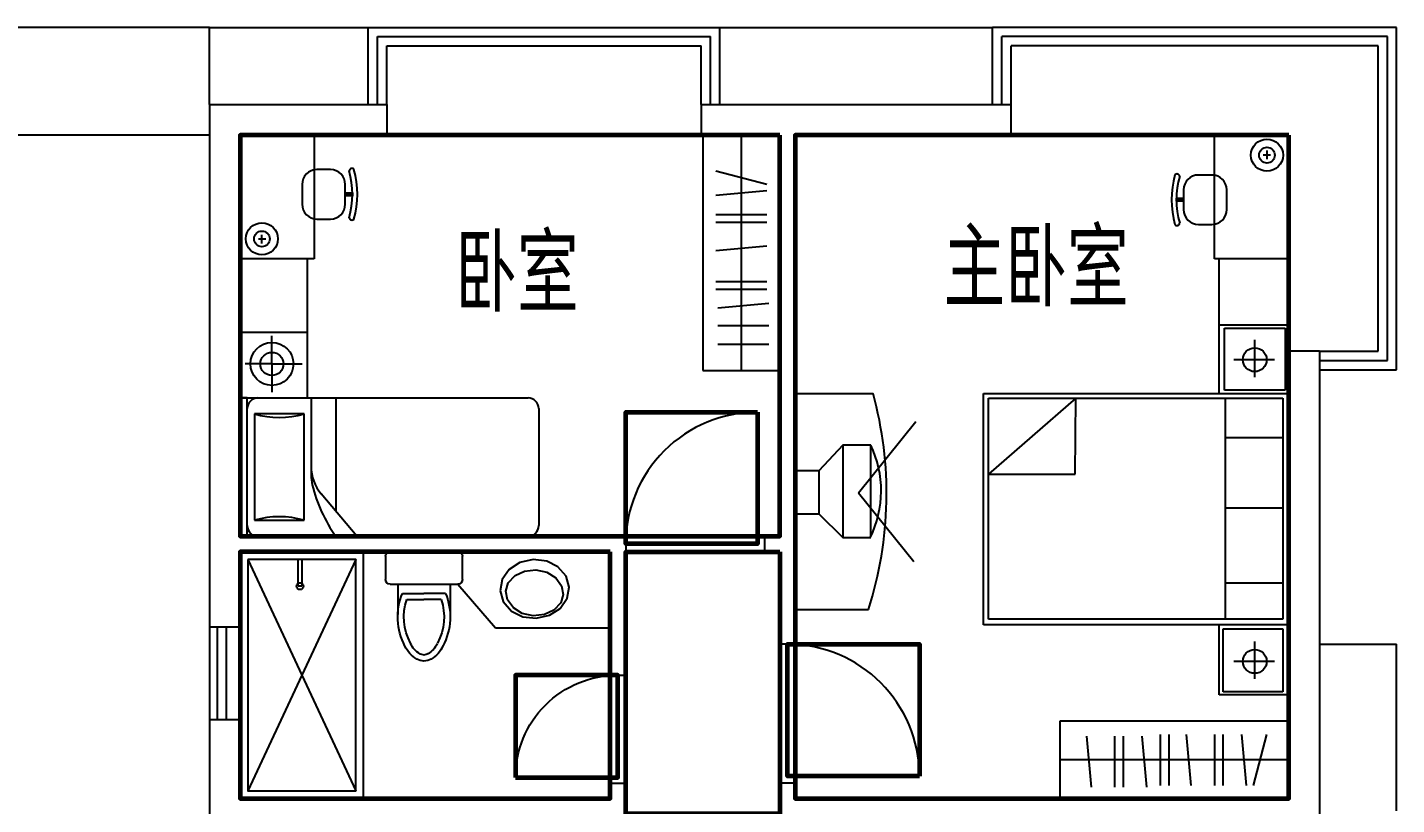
# Model space of a CAD drawing. Extents: x -405402 to -369797, y -543589 to -514104.
# Drawn here: x -385977 to -377097, y -519144 to -514104 of the extents above; entities that cross this region are included whole.
import ezdxf
from ezdxf.enums import TextEntityAlignment as Align

# ---------------------------------------------------------------- set-up
doc = ezdxf.new("R2010")
doc.units = 0
doc.header["$LTSCALE"] = 1000
doc.header["$MEASUREMENT"] = 0
doc.layers.get('0').update_dxf_attribs({"linetype": 'CONTINUOUS'})
for name, color, linetype in [('ARCH', 2, 'CONTINUOUS'), ('CTEXT', 4, 'CONTINUOUS'), ('JJ', 31, 'CONTINUOUS'), ('PWINDOW', 2, 'CONTINUOUS'), ('WALL', 2, 'CONTINUOUS'), ('WIN', 4, 'CONTINUOUS'), ('WINDOW', 3, 'CONTINUOUS'), ('WINDOW_TEXT', 7, 'CONTINUOUS')]:
    doc.layers.add(name, color=color, linetype=linetype)
for name, color, linetype, lineweight in [('GT_卧室', 1, 'CONTINUOUS', 60), ('GT_卫生间', 5, 'CONTINUOUS', 60), ('GT_过道', 30, 'CONTINUOUS', 60), ('GT_门', 245, 'CONTINUOUS', 60)]:
    doc.layers.add(name, color=color, linetype=linetype, lineweight=lineweight)
doc.styles.add('_FSD', font='simplex.shx', dxfattribs={"width": 0.8, "bigfont": 'hztxt0.shx'})
doc.styles.add('DIM_FONT', font='ROMAND.shx', dxfattribs={"width": 0.7})
doc.styles.add('HZ', font='', dxfattribs={"width": 0.8})
doc.styles.add('SIMPLEX', font='SIMPLEX.SHX')
doc.styles.get("Standard").update_dxf_attribs({"font": 'GBENOR', "bigfont": 'GBCBIG'})
doc.styles.get('HZ').set_extended_font_data('FangSong_GB2312')

# ---------------------------------------------------------------- blocks, each defined once
blk = doc.blocks.new('_DBLK')
blk.add_line((-0.45, 0), (-0.45, -0.95))
blk.add_arc((-0.45, 0), 0.95, 270, 0)
at = {"layer": 'WINDOW_TEXT', "style": 'SIMPLEX', "flags": 9}
blk.add_attdef('A', text='', height=1, dxfattribs=at).set_placement((0, 1.5), align=Align.MIDDLE)
blk = doc.blocks.new('RC31')
at = {"layer": 'JJ', "color": 252}
for p, q in [((-2802.2, 1885.8), (-2802.2, 2335.8)), ((-2802.2, 2335.8), (-402.2, 2335.8)), ((-2780.2, 1918.5), (-2780.2, 2312.4)), ((-2780.2, 2312.4), (-2378.9, 2312.4)), ((-2378.9, 2312.4), (-2378.9, 1918.5)), ((-2356.2, 355.8), (-2356.2, 2335.8)), ((-856.2, 2335.8), (-856.2, 355.8)), ((-402.2, 2335.8), (-402.2, 1885.8)), ((-2575.8, 2244.2), (-2575.8, 1979.1)), ((-2325.9, 1926), (-2325.9, 2297.3)), ((-2325.9, 2297.3), (-892.1, 2297.3)), ((-2068.5, 2297.3), (-2068.5, 1926)), ((-1612.1, 2297.3), (-1612.1, 1926)), ((-1126.8, 2297.3), (-1126.8, 1926)), ((-892.1, 2297.3), (-892.1, 1926)), ((-831.5, 2297.3), (-422.7, 2297.3)), ((-831.5, 1910.9), (-831.5, 2297.3)), ((-619.5, 2244.2), (-619.5, 1979.1)), ((-422.7, 2297.3), (-422.7, 1910.9)), ((-2462.2, 2115.4), (-2704.5, 2115.4)), ((-506, 2115.4), (-748.3, 2115.4)), ((-2356.2, 1885.8), (-2802.2, 1885.8)), ((-2378.9, 1918.5), (-2780.2, 1918.5)), ((-2325.9, 388), (-2325.9, 1926)), ((-892.1, 1926), (-2325.9, 1926)), ((-892.1, 1926), (-892.1, 388)), ((-402.2, 1885.8), (-856.2, 1885.8)), ((-422.7, 1910.9), (-831.5, 1910.9)), ((-2325.9, 956.3), (-1833.8, 388)), ((-1833.8, 950.5), (-2325.9, 956.3)), ((-1833.8, 388), (-1833.8, 950.5)), ((-856.2, 355.8), (-2356.2, 355.8)), ((-892.1, 388), (-2325.9, 388))]:
    blk.add_line(p, q, dxfattribs=at)
for centre in [(-2575.8, 2115.4), (-619.5, 2115.4)]:
    blk.add_circle(centre, 77.2, dxfattribs=at)
blk = doc.blocks.new('_C38')
for p, q in [((410.8, -143.2), (782.6, 321.3)), ((307.4, 167.6), (153.7, 0)), ((307.4, 167.6), (307.4, -433)), ((489.1, 167.6), (307.4, 167.6)), ((489.1, -419.1), (489.1, 167.6)), ((0, 0), (0, -279.4)), ((153.7, 0), (0, 0)), ((153.7, 0), (153.7, -279.4)), ((410.8, -143.2), (768.6, -586.7)), ((0, -279.4), (153.7, -279.4)), ((153.7, -279.4), (307.4, -433)), ((307.4, -433), (489.1, -433))]:
    blk.add_line(p, q)
blk.add_arc((-126.4, -129.1), 683.3, 333.5892, 25.73713)
at = {"flags": 9}
for tag in ['XSIZE', 'YSIZE']:
    blk.add_attdef(tag, (0, 0), '', height=0.5, dxfattribs=at)
blk = doc.blocks.new('SZ2')
at = {"layer": 'JJ', "color": 252}
for p, q in [((-486, 907), (-646, 907)), ((-578, 908), (-578, 965)), ((-578, 965), (-553, 965)), ((-553, 908), (-578, 908)), ((-553, 965), (-553, 908)), ((-766, 787), (-766, 677)), ((-366, 677), (-366, 787)), ((-1044, 55), (-1044, 655)), ((-1044, 655), (-44, 655)), ((-646, 557), (-486, 557)), ((-44, 655), (-44, 55)), ((-167, 231), (-238, 231)), ((-205, 203), (-205, 263)), ((-44, 55), (-1044, 55))]:
    blk.add_line(p, q, dxfattribs=at)
for radius in [130, 63.7]:
    blk.add_circle((-205, 231), radius, dxfattribs=at)
for centre, radius, start, end in [((-566, 266), 739, 74.2181, 105.7819), ((-754, 961), 21.8, 129.0685, 262.4952), ((-646, 787), 120, 90, 180), ((-566, 266), 699, 74.2181, 105.7819), ((-486, 787), 120, 0, 90), ((-379, 961), 21.8, 277.5048, 50.9315), ((-646, 677), 120, 180, 270), ((-486, 677), 120, 270, 0)]:
    blk.add_arc(centre, radius, start, end, dxfattribs=at)
blk.add_solid([(-578, 965), (-553, 965), (-578, 908), (-553, 908)], dxfattribs=at)
blk = doc.blocks.new('CM011')
for p, q in [((220, 0), (-220, 0)), ((-250, -180), (-250, -30)), ((250, -30), (250, -180)), ((220, -210), (-220, -210)), ((-169.7, -210), (-169.7, -406.3)), ((169.7, -210.4), (169.7, -406.3)), ((-139.7, -270.4), (0, -270.4)), ((-112, -310.4), (0, -310.4)), ((139.7, -270.4), (0, -270.4)), ((112, -310.4), (0, -310.4))]:
    blk.add_line(p, q)
for centre, radius, start, end in [((-220, -30), 30, 90, 180), ((220, -30), 30, 0, 90), ((-220, -180), 30, 180, 270), ((220, -180), 30, 270, 360), ((230.4, -423.4), 400.5, 157.54636, 208.02391), ((230.4, -423.4), 360.5, 161.73832, 208.02391), ((-230.4, -423.4), 360.5, 331.97609, 18.26168), ((-230.4, -423.4), 400.5, 331.97609, 22.45364), ((50.6, -533.1), 190.6, 204.29333, 239.23712), ((50.6, -533.1), 150.6, 204.29333, 239.23712), ((-50.6, -533.1), 150.6, 300.76288, 335.70667), ((-50.6, -533.1), 190.6, 300.76288, 335.70667), ((11.6, -577.7), 132.8, 243.82812, 264.96948), ((11.6, -577.7), 92.8, 243.82812, 264.96948), ((-11.6, -577.7), 92.8, 275.03052, 296.17188), ((-11.6, -577.7), 132.8, 275.03052, 296.17188)]:
    blk.add_arc(centre, radius, start, end)
blk = doc.blocks.new('WP3')
at = {"layer": 'JJ', "color": 252}
blk.add_blockref('CM011', (220, 0), dxfattribs=at)
blk = doc.blocks.new('_C17')
for p, q in [((0, -897), (0, 0)), ((46, 0), (0, 0)), ((46, -897), (46, 0)), ((115, 0), (1867, 0)), ((460, 0), (460, -499.5)), ((621, 0), (621, -736)), ((1936, -69), (1936, -828)), ((414, -103.5), (92, -103.5)), ((92, -103.5), (92, -793.5)), ((414, -793.5), (414, -103.5)), ((755.8, -896.7), (524.9, -622.5)), ((92, -793.5), (414, -793.5)), ((46, -897), (0, -897)), ((1867, -897), (115, -897))]:
    blk.add_line(p, q)
for centre, radius, start, end in [((115, -69), 69, 90, 180), ((1867, -69), 69, 0, 90), ((253, 448.5), 575, 253.73979, 286.2602), ((736, -444.7), 276, 180, 220.10593), ((736, -499.5), 276, 180, 193.3928), ((1378, -346.6), 936, 193.3928, 216.02023), ((253, -1345.5), 575, 73.7398, 106.2602), ((115, -828), 69, 180, 270), ((1867, -828), 69, 270, 0)]:
    blk.add_arc(centre, radius, start, end)
at = {"flags": 9}
for tag in ['XSIZE', 'YSIZE']:
    blk.add_attdef(tag, (0, 0), '', height=0.5, dxfattribs=at)
at = {"style": 'HZ', "width": 0.7, "flags": 9}
for tag in ['XSIZE', 'YSIZE']:
    blk.add_attdef(tag, (0, 0), '', height=0.5, dxfattribs=at)
blk = doc.blocks.new('_C61')
for p, q in [((-221.8, 205.4), (-221.8, -230.4)), ((-221.8, 205.4), (205.7, 205.4)), ((205.7, 205.4), (205.7, -230.4)), ((-1.3, -0.4), (-1.3, 172.2)), ((-1.3, -0.4), (-184.3, -0.4)), ((-1.3, -0.4), (-1.3, -196.5)), ((-1.3, -0.4), (181.7, -0.4)), ((-221.8, -230.4), (205.7, -230.4))]:
    blk.add_line(p, q)
for radius in [139, 75]:
    blk.add_circle((-1.3, -0.4), radius)
at = {"flags": 9}
for tag in ['YSIZE', 'XSIZE']:
    blk.add_attdef(tag, (201.8, 208.4), '', height=0.5, rotation=270, dxfattribs=at)
at = {"style": 'DIM_FONT', "width": 0.6, "flags": 9}
for tag in ['XSIZE', 'YSIZE']:
    blk.add_attdef(tag, (0, 0), '', height=0.5, dxfattribs=at)
blk = doc.blocks.new('RDC1')
at = {"layer": 'JJ', "xscale": -1}
for name, p, rotation in [('_C17', (-2192.1, 693), 179.9999999999993), ('_C61', (-1986.8, 471.2), 89.99999999999928)]:
    blk.add_blockref(name, p, dxfattribs=dict(at, rotation=rotation))

msp = doc.modelspace()

# ---------------------------------------------------------------- linework, layer by layer
at = {"layer": 'ARCH'}
for p, q in [((-383846.7, -517554), (-384546.7, -519054)), ((-384546.7, -517554), (-383846.7, -519054)), ((-384219.8, -517727.6), (-384219.8, -517554)), ((-384196.7, -517554), (-384196.7, -517727.6)), ((-384196.7, -517727.6), (-384219.8, -517727.6))]:
    msp.add_line(p, q, dxfattribs=at)
for points in [[(-384596.7, -517504), (-384596.7, -519104), (-383796.7, -519104), (-383796.7, -517504)], [(-384546.7, -517554), (-384546.7, -519054), (-383846.7, -519054), (-383846.7, -517554)]]:
    msp.add_lwpolyline(points, close=True, dxfattribs=at)
msp.add_circle((-384208.3, -517727.6), 22.5, dxfattribs=at)
at = {"layer": 'GT_卧室'}
for points in [[(-381096.7, -514804.1), (-384596.7, -514804.1), (-384596.7, -517404), (-381096.7, -517404), (-381096.7, -514804.1)], [(-377796.7, -514804.1), (-380996.7, -514804.1), (-380996.7, -519104), (-377796.7, -519104), (-377796.7, -514804.1)]]:
    msp.add_lwpolyline(points, dxfattribs=at)
at = {"layer": 'GT_卫生间'}
msp.add_lwpolyline([(-382196.7, -517504), (-384596.7, -517504), (-384596.7, -519104), (-382196.7, -519104), (-382196.7, -517504)], dxfattribs=at)
at = {"layer": 'GT_过道'}
msp.add_lwpolyline([(-381096.7, -517504), (-381096.7, -519204), (-382096.7, -519204), (-382096.7, -517504), (-381096.7, -517504)], dxfattribs=at)
at = {"layer": 'GT_门'}
for points in [[(-381241.7, -516599), (-381241.7, -517454), (-382096.7, -517454), (-382096.7, -516599), (-381241.7, -516599)], [(-380191.7, -518959), (-381046.7, -518959), (-381046.7, -518104), (-380191.7, -518104), (-380191.7, -518959)], [(-382811.7, -518969), (-382146.7, -518969), (-382146.7, -518304), (-382811.7, -518304), (-382811.7, -518969)]]:
    msp.add_lwpolyline(points, dxfattribs=at)
at = {"layer": 'JJ'}
for p, q in [((-381596.7, -514804.1), (-381596.7, -516328.2)), ((-381346.7, -514804.1), (-381346.7, -516328.2)), ((-381511.9, -515035.2), (-381181.5, -515120.4)), ((-381181.5, -515164.2), (-381511.9, -515194.6)), ((-381511.9, -515317.6), (-381181.5, -515317.6)), ((-381181.5, -515370.4), (-381511.9, -515370.4)), ((-381181.5, -515522.7), (-381511.9, -515553)), ((-384161, -516079.5), (-384161, -515604)), ((-378246.7, -516189.3), (-378246.7, -515604.1)), ((-381511.9, -515751.1), (-381181.5, -515751.1)), ((-381181.5, -515804), (-381511.9, -515804)), ((-381169.2, -515894.4), (-381499.6, -515924.7)), ((-381499.6, -516037.3), (-381169.2, -516037.3)), ((-381499.6, -516158.3), (-381169.2, -516158.3)), ((-381596.7, -516328.2), (-381096.7, -516328.2)), ((-380996.7, -516478.3), (-380492.1, -516478.3)), ((-383185, -517714), (-382941.1, -517996.8)), ((-380996.7, -517878.3), (-380521.8, -517878.3)), ((-382941.1, -517996.8), (-382196.7, -517996.8)), ((-379281.6, -518604), (-379281.6, -519104)), ((-377796.7, -518604), (-379281.6, -518604)), ((-378627.1, -519019.2), (-378627.1, -518688.8)), ((-378574.3, -518688.8), (-378574.3, -519019.2)), ((-378428.7, -519019.2), (-378459.1, -518688.8)), ((-378276.4, -519019.2), (-378276.4, -518688.8)), ((-378223.6, -518688.8), (-378223.6, -519019.2)), ((-378070.2, -519019.2), (-378100.6, -518688.8)), ((-377941.2, -518688.8), (-378026.4, -519019.2)), ((-379076, -519031.6), (-379106.3, -518701.2)), ((-378923.7, -519031.6), (-378923.7, -518701.2)), ((-378870.9, -518701.2), (-378870.9, -519031.6)), ((-378717.5, -519031.6), (-378747.9, -518701.2)), ((-377796.7, -518854), (-379281.6, -518854))]:
    msp.add_line(p, q, dxfattribs=at)
at = {"layer": 'JJ', "color": 252}
for points in [[(-382910.5, -517757.4), (-382890.3, -517827.9), (-382837.8, -517888.7), (-382764.6, -517925.8), (-382676.7, -517936), (-382590.3, -517916.5), (-382521.5, -517871.8), (-382475.8, -517805.8), (-382463.1, -517733.6), (-382483.4, -517663.1), (-382535.8, -517602.4), (-382609, -517565.3), (-382697, -517555), (-382783.3, -517574.6), (-382852.2, -517619.2), (-382897.9, -517685.2)], [(-382874.2, -517760.8), (-382857.8, -517706.4), (-382814.1, -517658.6), (-382753.7, -517629.9), (-382680.1, -517622.1), (-382607.7, -517637.7), (-382550.7, -517672.6), (-382512.3, -517724.8), (-382501.8, -517780.7), (-382518.2, -517835), (-382562, -517882.9), (-382622.3, -517911.5), (-382695.9, -517919.4), (-382768.3, -517903.7), (-382825.3, -517868.8), (-382863.7, -517816.6)]]:
    msp.add_lwpolyline(points, close=True, dxfattribs=at)
at = {"layer": 'JJ'}
msp.add_arc((-382861.8, -517128.3), 2457.2, 342.22851, 15.33875, dxfattribs=at)
at = {"layer": 'PWINDOW'}
for p, q in [((-384796.7, -514104.1), (-383766.7, -514104.1)), ((-384796.7, -514604.1), (-384796.7, -514104.1)), ((-381486.7, -514104.1), (-379716.7, -514104.1)), ((-383646.7, -514804.1), (-381606.7, -514804.1)), ((-379596.7, -514804.1), (-377796.7, -514804.1)), ((-377796.7, -516204.1), (-377796.7, -514804.1)), ((-377596.7, -518104), (-377096.7, -518104)), ((-377096.7, -519184), (-377096.7, -518104)), ((-382196.7, -518304), (-382196.7, -519004))]:
    msp.add_line(p, q, dxfattribs=at)
at = {"layer": 'WALL'}
for p, q in [((-384796.7, -514604.1), (-384796.7, -517991.6)), ((-384796.7, -514604.1), (-383646.7, -514604.1)), ((-384796.7, -514604.1), (-383731.5, -514604.1)), ((-383646.7, -514604.1), (-383646.7, -514804.1)), ((-381606.7, -514604.1), (-379596.7, -514604.1)), ((-381606.7, -514604.1), (-379596.7, -514604.1)), ((-381606.7, -514604.1), (-381606.7, -514804.1)), ((-379596.7, -514804.1), (-379596.7, -514604.1)), ((-384596.7, -514804.1), (-384596.7, -517404)), ((-384596.7, -514804.1), (-383646.7, -514804.1)), ((-381606.7, -514804.1), (-381096.7, -514804.1)), ((-381096.7, -514804.1), (-381096.7, -517404)), ((-380996.7, -514804.1), (-380996.7, -518104)), ((-380996.7, -514804.1), (-379596.7, -514804.1)), ((-377796.7, -519104), (-377796.7, -516204.1)), ((-377596.7, -516204.1), (-377796.7, -516204.1)), ((-377596.7, -516204.1), (-377596.7, -519304)), ((-377796.7, -517003.9), (-377796.7, -517003.9)), ((-384596.7, -517404), (-382096.7, -517404)), ((-382096.7, -517404), (-382096.7, -517504)), ((-381196.7, -517404), (-381196.7, -517504)), ((-381196.7, -517404), (-381096.7, -517404)), ((-384596.7, -517991.6), (-384596.7, -517504)), ((-384596.7, -517504), (-382196.7, -517504)), ((-382196.7, -517504), (-382196.7, -518304)), ((-382096.7, -517504), (-382096.7, -518304)), ((-381196.7, -517504), (-381096.7, -517504)), ((-381096.7, -518104), (-381096.7, -517504)), ((-384796.7, -517991.6), (-384596.7, -517991.6)), ((-380996.7, -518104), (-381096.7, -518104)), ((-382196.7, -518304), (-382096.7, -518304)), ((-384796.7, -518591.6), (-384796.7, -519304)), ((-384796.7, -518591.6), (-384596.7, -518591.6)), ((-384596.7, -518591.6), (-384596.7, -519104)), ((-377796.7, -518898.8), (-377796.7, -518898.8)), ((-382196.7, -519004), (-382096.7, -519004)), ((-382196.7, -519004), (-382196.7, -519104)), ((-382096.7, -519004), (-382096.7, -519204)), ((-380996.7, -519004), (-381096.7, -519004)), ((-381096.7, -519304), (-381096.7, -519004)), ((-380996.7, -519004), (-380996.7, -519104)), ((-384596.7, -519104), (-382196.7, -519104)), ((-377796.7, -519104), (-380996.7, -519104)), ((-377596.7, -519098.8), (-377596.7, -519098.8))]:
    msp.add_line(p, q, dxfattribs=at)
at = {"layer": 'WIN'}
for p, q in [((-384796.7, -514104.1), (-386996.7, -514104.1)), ((-383766.7, -514604.1), (-383766.7, -514104.1)), ((-383766.7, -514104.1), (-381486.7, -514104.1)), ((-381486.7, -514604.1), (-381486.7, -514104.1)), ((-377096.7, -514104.1), (-379716.7, -514104.1)), ((-379716.7, -514604.1), (-379716.7, -514104.1)), ((-377096.7, -516324.1), (-377096.7, -514104.1)), ((-383706.7, -514604.1), (-383706.7, -514164.1)), ((-383706.7, -514164.1), (-381546.7, -514164.1)), ((-383646.7, -514604.1), (-383646.7, -514224.1)), ((-383646.7, -514224.1), (-381606.7, -514224.1)), ((-381606.7, -514604.1), (-381606.7, -514224.1)), ((-381546.7, -514604.1), (-381546.7, -514164.1)), ((-377156.7, -514164.1), (-379656.7, -514164.1)), ((-379656.7, -514604.1), (-379656.7, -514164.1)), ((-377216.7, -514224.1), (-379596.7, -514224.1)), ((-379596.7, -514604.1), (-379596.7, -514224.1)), ((-377216.7, -516204.1), (-377216.7, -514224.1)), ((-377156.7, -516264.1), (-377156.7, -514164.1)), ((-384796.7, -514804.1), (-386996.7, -514804.1)), ((-377596.7, -516204.1), (-377216.7, -516204.1)), ((-377596.7, -516264.1), (-377156.7, -516264.1)), ((-377596.7, -516324.1), (-377096.7, -516324.1)), ((-384796.7, -517991.6), (-384796.7, -518591.6)), ((-384746.7, -517991.6), (-384746.7, -518591.6)), ((-384686.7, -517991.6), (-384686.7, -518591.6)), ((-384596.7, -517991.6), (-384596.7, -518591.6))]:
    msp.add_line(p, q, dxfattribs=at)

# ---------------------------------------------------------------- block references
at = {"layer": 'JJ', "xscale": 0.7999999999883585, "yscale": 0.7999999999883585, "zscale": 0.8}
for p, rotation in [((-384640.7, -515639.5), 270), ((-377752.8, -514768.7), 90)]:
    msp.add_blockref('SZ2', p, dxfattribs=dict(at, rotation=rotation))
at = {"layer": 'JJ', "color": 8, "xscale": -1, "rotation": 180}
msp.add_blockref('RDC1', (-382404.6, -515814), dxfattribs=at)
at = {"layer": 'JJ', "rotation": 270}
msp.add_blockref('RC31', (-380132.5, -518834.7), dxfattribs=at)
at = {"layer": 'JJ', "color": 252}
msp.add_blockref('_C38', (-380996.7, -516980), dxfattribs=at)
at = {"layer": 'JJ', "xscale": -1}
msp.add_blockref('WP3', (-383185, -517504), dxfattribs=at)
at = {"layer": 'WINDOW', "xscale": -900, "yscale": -900, "zscale": 900}
msp.add_blockref('_DBLK', (-381646.7, -517454), dxfattribs=at)
at = {"layer": 'WINDOW', "rotation": 270}
for p, xscale, yscale, zscale in [((-381046.7, -518554), -900, -900, 900), ((-382146.7, -518654), -700, 700, 700)]:
    msp.add_blockref('_DBLK', p, dxfattribs=dict(at, xscale=xscale, yscale=yscale, zscale=zscale))

# ---------------------------------------------------------------- texts
at = {"layer": 'CTEXT', "style": '_FSD', "width": 0.8}
for s, p in [('卧室', (-383202.1, -515951.6)), ('主卧室', (-380034.6, -515917.5))]:
    msp.add_text(s, height=500, dxfattribs=at).set_placement(p)

doc.saveas('drawing.dxf')
